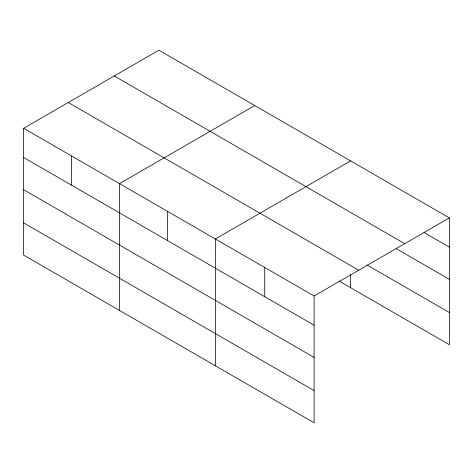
<?xml version="1.0" encoding="UTF-8"?>
<svg xmlns="http://www.w3.org/2000/svg" width="473" height="473" viewBox="0 0 473 473"><rect width="100%" height="100%" fill="white"/><g stroke="black" fill="none" stroke-linecap="round" stroke-linejoin="round"><path stroke-width="0.71" d="M23.65 128.295L314.102 295.986L314.102 422.791L23.65 255.101L23.65 128.295L158.898 50.209L449.35 217.899L449.35 344.705L339.094 281.051M254.746 105.55L119.498 183.63L119.498 310.436M350.599 160.885L215.345 238.971L215.345 365.777M314.102 295.986L449.35 217.899M424.027 232.503L449.35 247.125M114.265 75.976L404.717 243.666M396.173 248.627L449.35 279.324M367.054 264.992L449.35 312.505M68.283 102.529L358.735 270.219M23.65 157.521L314.102 325.211M23.65 189.72L314.102 357.411M23.65 222.895L314.102 390.586M350.599 274.517L350.599 287.69M264.726 267.476L264.726 296.701M167.424 211.301L167.424 240.526M71.577 155.966L71.577 185.185"/></g></svg>
